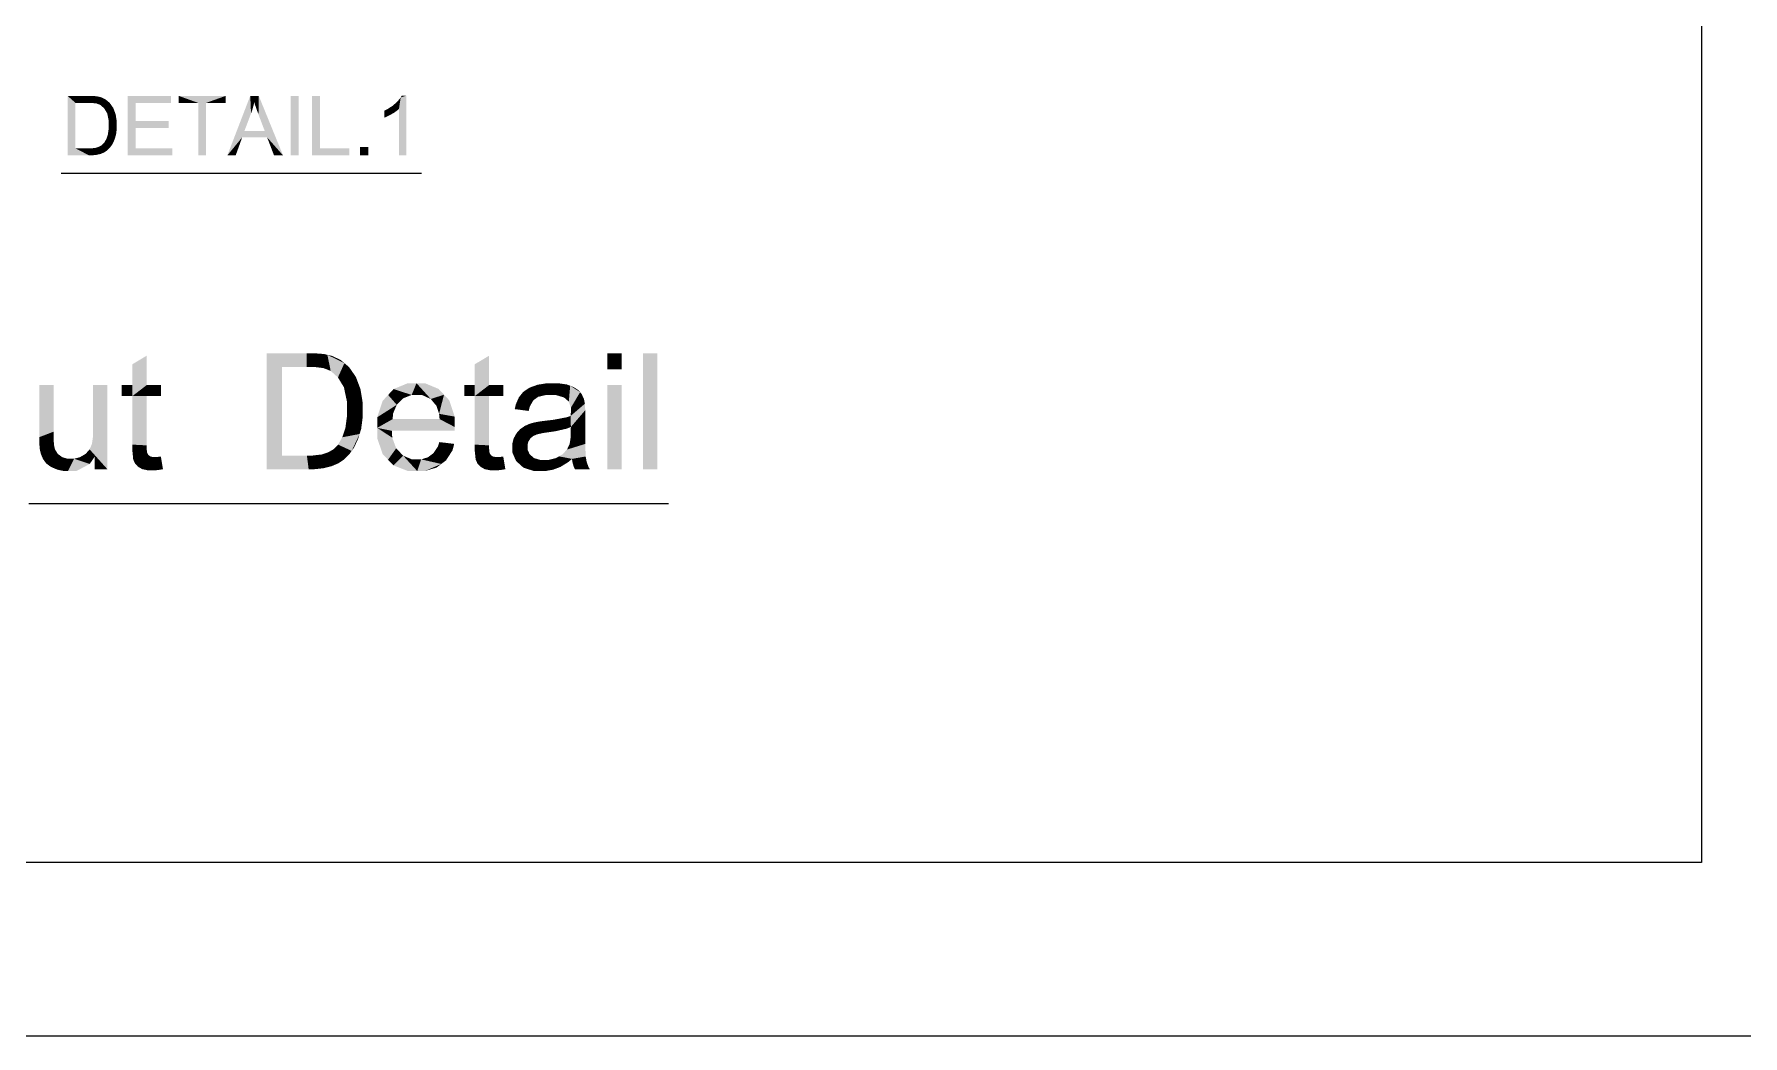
# Model space of a CAD drawing. Header units: millimetres. Extents: x 2 to 579, y 1 to 405.
# Drawn here: x 182.74 to 213.72, y 84.95 to 103.13 of the extents above; entities that cross this region are included whole.
import ezdxf

# ---------------------------------------------------------------- set-up
doc = ezdxf.new("R2010")
doc.units = ezdxf.units.MM
doc.linetypes.add('XKITLINE00', pattern=[0])
doc.layers.add('GraphicObject', color=6, linetype='Continuous', lineweight=0)
doc.layers.add('LinkedObject', color=7, linetype='Continuous', lineweight=0)

# ---------------------------------------------------------------- blocks, each defined once
blk = doc.blocks.new('*A3')
at = {"layer": 'GraphicObject', "color": 3, "linetype": 'XKITLINE00', "lineweight": 0}
blk.add_line((106.14, 84.952), (240.699, 84.952), dxfattribs=at)
blk = doc.blocks.new('*A4')
at = {"layer": 'LinkedObject'}
for points in [[(183.346, 102.007), (183.489, 101.879), (183.346, 100.927)], [(183.716, 101.879), (183.346, 102.007), (183.718, 102.007)], [(183.489, 101.879), (183.346, 102.007), (183.716, 101.879)], [(183.718, 102.007), (183.779, 101.879), (183.716, 101.879)], [(183.781, 102.007), (183.779, 101.879), (183.718, 102.007)], [(183.781, 102.007), (183.872, 101.868), (183.779, 101.879)], [(183.877, 101.999), (183.872, 101.868), (183.781, 102.007)], [(183.91, 101.991), (183.872, 101.868), (183.877, 101.999)], [(183.91, 101.991), (183.901, 101.857), (183.872, 101.868)], [(183.901, 101.857), (183.91, 101.991), (183.94, 101.842)], [(184.035, 101.942), (183.91, 101.991), (183.956, 101.981)], [(184.068, 101.914), (183.91, 101.991), (184.035, 101.942)], [(184.008, 101.781), (183.91, 101.991), (184.068, 101.914)], [(183.94, 101.842), (183.91, 101.991), (184.008, 101.781)], [(184.58, 101.549), (184.437, 100.927), (184.437, 102.007)], [(184.58, 101.549), (184.437, 102.007), (184.58, 101.879)], [(185.218, 101.879), (184.437, 102.007), (185.218, 102.007)], [(184.58, 101.879), (184.437, 102.007), (185.218, 101.879)], [(185.359, 102.007), (185.715, 101.879), (185.359, 101.879)], [(185.857, 101.879), (185.715, 101.879), (185.359, 102.007)], [(185.857, 101.879), (185.359, 102.007), (186.215, 102.007)], [(185.857, 101.879), (186.215, 102.007), (186.215, 101.879)], [(186.658, 102.007), (186.672, 101.687), (186.243, 100.927)], [(186.672, 101.687), (186.658, 102.007), (186.691, 101.738)], [(186.691, 101.738), (186.658, 102.007), (186.72, 101.841)], [(186.72, 101.841), (186.658, 102.007), (186.73, 101.893)], [(186.812, 102.007), (186.73, 101.893), (186.658, 102.007)], [(186.73, 101.893), (186.812, 102.007), (186.743, 101.849)], [(186.743, 101.849), (186.812, 102.007), (186.782, 101.737)], [(186.782, 101.737), (186.812, 102.007), (186.807, 101.669)], [(186.807, 101.669), (186.812, 102.007), (186.92, 101.371)], [(186.92, 101.371), (186.812, 102.007), (186.964, 101.254)], [(186.964, 101.254), (186.812, 102.007), (187.252, 100.927)], [(187.533, 102.007), (187.391, 100.927), (187.391, 102.007)], [(187.533, 100.927), (187.391, 100.927), (187.533, 102.007)], [(187.922, 102.007), (187.78, 100.927), (187.78, 102.007)], [(187.922, 101.054), (187.78, 100.927), (187.922, 102.007)], [(189.385, 101.976), (189.355, 101.772), (189.326, 101.904)], [(189.355, 100.927), (189.385, 101.976), (189.488, 100.927)], [(189.355, 101.772), (189.385, 101.976), (189.355, 100.927)], [(189.488, 102.011), (189.385, 101.976), (189.403, 102.011)], [(189.488, 100.927), (189.385, 101.976), (189.488, 102.011)], [(183.346, 100.927), (183.489, 101.879), (183.489, 101.054)], [(184.068, 101.914), (184.036, 101.735), (184.008, 101.781)], [(184.111, 101.878), (184.036, 101.735), (184.068, 101.914)], [(184.175, 101.786), (184.036, 101.735), (184.111, 101.878)], [(184.036, 101.735), (184.175, 101.786), (184.064, 101.69)], [(184.064, 101.69), (184.175, 101.786), (184.196, 101.729)], [(184.196, 101.729), (184.091, 101.56), (184.064, 101.69)], [(184.217, 101.673), (184.091, 101.56), (184.196, 101.729)], [(184.238, 101.545), (184.091, 101.56), (184.217, 101.673)], [(185.715, 100.927), (185.857, 101.879), (185.857, 100.927)], [(185.715, 101.879), (185.857, 101.879), (185.715, 100.927)], [(186.243, 100.927), (186.672, 101.687), (186.553, 101.371)], [(189.146, 101.766), (189.191, 101.658), (189.091, 101.74)], [(189.091, 101.74), (189.191, 101.658), (189.091, 101.612)], [(189.091, 101.612), (189.191, 101.658), (189.122, 101.623)], [(189.269, 101.703), (189.146, 101.766), (189.243, 101.829)], [(189.191, 101.658), (189.146, 101.766), (189.23, 101.68)], [(189.23, 101.68), (189.146, 101.766), (189.269, 101.703)], [(189.285, 101.867), (189.355, 101.772), (189.243, 101.829)], [(189.243, 101.829), (189.355, 101.772), (189.269, 101.703)], [(189.269, 101.703), (189.355, 101.772), (189.331, 101.749)], [(189.355, 101.772), (189.285, 101.867), (189.326, 101.904)], [(184.21, 101.255), (184.049, 101.224), (184.077, 101.31)], [(184.091, 101.414), (184.238, 101.411), (184.077, 101.31)], [(184.077, 101.31), (184.238, 101.411), (184.21, 101.255)], [(184.238, 101.473), (184.091, 101.56), (184.238, 101.545)], [(184.091, 101.56), (184.238, 101.473), (184.091, 101.475)], [(184.238, 101.473), (184.091, 101.414), (184.091, 101.475)], [(184.238, 101.411), (184.091, 101.414), (184.238, 101.473)], [(184.21, 101.255), (184.238, 101.411), (184.224, 101.302)], [(184.58, 101.421), (184.437, 100.927), (184.58, 101.549)], [(184.58, 101.054), (184.437, 100.927), (184.58, 101.421)], [(185.178, 101.421), (184.58, 101.549), (185.178, 101.549)], [(184.58, 101.421), (184.58, 101.549), (185.178, 101.421)], [(186.512, 101.254), (186.243, 100.927), (186.553, 101.371)], [(186.553, 101.371), (186.964, 101.254), (186.512, 101.254)], [(186.92, 101.371), (186.964, 101.254), (186.553, 101.371)], [(183.489, 101.054), (183.736, 100.927), (183.346, 100.927)], [(183.719, 101.054), (183.736, 100.927), (183.489, 101.054)], [(183.719, 101.054), (183.784, 100.927), (183.736, 100.927)], [(183.773, 101.054), (183.784, 100.927), (183.719, 101.054)], [(183.909, 100.945), (183.773, 101.054), (183.857, 101.064)], [(183.871, 100.936), (183.773, 101.054), (183.909, 100.945)], [(183.784, 100.927), (183.773, 101.054), (183.871, 100.936)], [(183.887, 101.074), (183.909, 100.945), (183.857, 101.064)], [(183.917, 101.084), (183.909, 100.945), (183.887, 101.074)], [(183.909, 100.945), (183.917, 101.084), (183.947, 100.954)], [(184.038, 100.999), (183.917, 101.084), (183.966, 101.112)], [(184.011, 100.981), (183.917, 101.084), (184.038, 100.999)], [(183.947, 100.954), (183.917, 101.084), (184.011, 100.981)], [(183.984, 101.13), (184.064, 101.017), (183.966, 101.112)], [(183.966, 101.112), (184.064, 101.017), (184.038, 100.999)], [(184.136, 101.097), (183.984, 101.13), (184.009, 101.155)], [(184.114, 101.066), (183.984, 101.13), (184.136, 101.097)], [(184.064, 101.017), (183.984, 101.13), (184.114, 101.066)], [(184.049, 101.224), (184.136, 101.097), (184.009, 101.155)], [(184.195, 101.207), (184.049, 101.224), (184.21, 101.255)], [(184.158, 101.128), (184.049, 101.224), (184.195, 101.207)], [(184.136, 101.097), (184.049, 101.224), (184.158, 101.128)], [(184.437, 100.927), (184.58, 101.054), (185.243, 100.927)], [(185.243, 100.927), (184.58, 101.054), (185.243, 101.054)], [(186.243, 100.927), (186.512, 101.254), (186.394, 100.927)], [(186.964, 101.254), (187.252, 100.927), (187.089, 100.927)], [(187.78, 100.927), (187.922, 101.054), (188.454, 100.927)], [(188.454, 100.927), (187.922, 101.054), (188.454, 101.054)], [(188.796, 101.078), (188.645, 100.927), (188.645, 101.078)], [(188.796, 100.927), (188.645, 100.927), (188.796, 101.078)], [(184.78, 97.292), (184.521, 96.759), (184.521, 97.137)], [(184.521, 96.759), (184.78, 97.292), (184.521, 96.559)], [(184.78, 96.759), (184.521, 96.559), (184.78, 97.292)], [(186.957, 97.338), (187.235, 97.09), (186.957, 95.232)], [(187.678, 97.09), (186.957, 97.338), (187.682, 97.338)], [(187.235, 97.09), (186.957, 97.338), (187.678, 97.09)], [(187.682, 97.338), (187.802, 97.09), (187.678, 97.09)], [(187.805, 97.338), (187.802, 97.09), (187.682, 97.338)], [(187.805, 97.338), (187.982, 97.068), (187.802, 97.09)], [(187.992, 97.323), (187.982, 97.068), (187.805, 97.338)], [(188.057, 97.308), (187.982, 97.068), (187.992, 97.323)], [(188.057, 97.308), (188.038, 97.047), (187.982, 97.068)], [(188.038, 97.047), (188.057, 97.308), (188.116, 97.017)], [(188.301, 97.212), (188.057, 97.308), (188.147, 97.287)], [(188.365, 97.157), (188.057, 97.308), (188.301, 97.212)], [(188.248, 96.898), (188.057, 97.308), (188.365, 97.157)], [(188.116, 97.017), (188.057, 97.308), (188.248, 96.898)], [(190.988, 97.292), (190.729, 96.759), (190.729, 97.137)], [(190.729, 96.759), (190.988, 97.292), (190.729, 96.559)], [(190.988, 96.759), (190.729, 96.559), (190.988, 97.292)], [(193.393, 97.338), (193.134, 97.042), (193.134, 97.338)], [(193.393, 97.042), (193.134, 97.042), (193.393, 97.338)], [(194.038, 97.338), (193.779, 95.232), (193.779, 97.338)], [(194.038, 95.232), (193.779, 95.232), (194.038, 97.338)], [(186.957, 95.232), (187.235, 97.09), (187.235, 95.481)], [(188.365, 97.157), (188.302, 96.809), (188.248, 96.898)], [(188.449, 97.087), (188.302, 96.809), (188.365, 97.157)], [(188.573, 96.907), (188.302, 96.809), (188.449, 97.087)], [(183.091, 96.759), (182.832, 95.814), (182.832, 96.759)], [(183.091, 95.913), (182.832, 95.814), (183.091, 96.759)], [(184.068, 96.759), (183.809, 95.942), (183.809, 96.759)], [(184.068, 95.232), (183.809, 95.942), (184.068, 96.759)], [(184.329, 96.759), (184.521, 96.559), (184.329, 96.559)], [(184.521, 96.759), (184.521, 96.559), (184.329, 96.759)], [(184.78, 96.559), (184.521, 96.559), (184.78, 96.759)], [(185.037, 96.559), (184.78, 96.759), (185.037, 96.759)], [(184.78, 96.559), (184.78, 96.759), (185.037, 96.559)], [(188.302, 96.809), (188.573, 96.907), (188.356, 96.72)], [(188.356, 96.72), (188.573, 96.907), (188.614, 96.798)], [(188.614, 96.798), (188.41, 96.466), (188.356, 96.72)], [(188.656, 96.688), (188.41, 96.466), (188.614, 96.798)], [(188.697, 96.438), (188.41, 96.466), (188.656, 96.688)], [(189.257, 96.687), (189.435, 96.521), (189.158, 96.58)], [(189.672, 96.793), (189.257, 96.687), (189.514, 96.793)], [(189.585, 96.58), (189.257, 96.687), (189.672, 96.793)], [(189.435, 96.521), (189.257, 96.687), (189.585, 96.58)], [(189.585, 96.58), (189.672, 96.793), (189.674, 96.58)], [(189.672, 96.793), (189.772, 96.58), (189.674, 96.58)], [(190.074, 96.689), (189.672, 96.793), (189.825, 96.793)], [(190.171, 96.585), (189.672, 96.793), (190.074, 96.689)], [(189.932, 96.506), (189.672, 96.793), (190.171, 96.585)], [(189.772, 96.58), (189.672, 96.793), (189.932, 96.506)], [(190.538, 96.759), (190.729, 96.559), (190.538, 96.559)], [(190.729, 96.759), (190.729, 96.559), (190.538, 96.759)], [(190.988, 96.559), (190.729, 96.559), (190.988, 96.759)], [(191.245, 96.559), (190.988, 96.759), (191.245, 96.759)], [(190.988, 96.559), (190.988, 96.759), (191.245, 96.559)], [(191.721, 96.712), (191.878, 96.546), (191.607, 96.635)], [(191.795, 96.739), (191.878, 96.546), (191.721, 96.712)], [(192.043, 96.793), (191.795, 96.739), (191.87, 96.766)], [(192.013, 96.578), (191.795, 96.739), (192.043, 96.793)], [(191.878, 96.546), (191.795, 96.739), (192.013, 96.578)], [(192.013, 96.578), (192.043, 96.793), (192.104, 96.578)], [(192.104, 96.578), (192.043, 96.793), (192.201, 96.578)], [(192.142, 96.793), (192.201, 96.578), (192.043, 96.793)], [(192.398, 96.77), (192.142, 96.793), (192.239, 96.793)], [(192.459, 96.747), (192.142, 96.793), (192.398, 96.77)], [(192.348, 96.534), (192.142, 96.793), (192.459, 96.747)], [(192.201, 96.578), (192.142, 96.793), (192.348, 96.534)], [(192.348, 96.534), (192.459, 96.747), (192.398, 96.491)], [(192.398, 96.491), (192.459, 96.747), (192.434, 96.459)], [(192.459, 96.747), (192.471, 96.347), (192.434, 96.459)], [(192.639, 96.631), (192.471, 96.347), (192.459, 96.747)], [(192.61, 96.666), (192.459, 96.747), (192.52, 96.724)], [(192.639, 96.631), (192.459, 96.747), (192.61, 96.666)], [(193.393, 96.759), (193.134, 95.232), (193.134, 96.759)], [(193.393, 95.232), (193.134, 95.232), (193.393, 96.759)], [(184.521, 95.679), (184.78, 96.559), (184.78, 95.665)], [(184.521, 96.559), (184.78, 96.559), (184.521, 95.679)], [(188.697, 96.297), (188.41, 96.466), (188.697, 96.438)], [(188.41, 96.466), (188.697, 96.297), (188.41, 96.301)], [(189.158, 96.58), (188.96, 96.175), (189.059, 96.474)], [(189.314, 96.401), (188.96, 96.175), (189.158, 96.58)], [(189.247, 96.242), (188.96, 96.175), (189.314, 96.401)], [(189.158, 96.58), (189.435, 96.521), (189.314, 96.401)], [(189.932, 96.506), (190.171, 96.585), (189.993, 96.431)], [(190.171, 96.585), (190.034, 96.383), (189.993, 96.431)], [(190.034, 96.383), (190.171, 96.585), (190.082, 96.238)], [(190.082, 96.238), (190.171, 96.585), (190.365, 96.187)], [(190.365, 96.187), (190.171, 96.585), (190.268, 96.481)], [(190.729, 95.679), (190.988, 96.559), (190.988, 95.665)], [(190.729, 96.559), (190.988, 96.559), (190.729, 95.679)], [(191.567, 96.585), (191.454, 96.323), (191.528, 96.536)], [(191.791, 96.483), (191.454, 96.323), (191.567, 96.585)], [(191.528, 96.536), (191.454, 96.323), (191.471, 96.405)], [(191.727, 96.37), (191.454, 96.323), (191.791, 96.483)], [(191.454, 96.323), (191.727, 96.37), (191.706, 96.29)], [(191.607, 96.635), (191.878, 96.546), (191.567, 96.585)], [(191.791, 96.483), (191.567, 96.585), (191.835, 96.515)], [(191.835, 96.515), (191.567, 96.585), (191.878, 96.546)], [(192.47, 96.228), (192.726, 96.422), (192.469, 96.201)], [(192.469, 96.201), (192.726, 96.422), (192.471, 95.999)], [(192.471, 96.261), (192.726, 96.422), (192.47, 96.228)], [(192.667, 96.596), (192.471, 96.347), (192.639, 96.631)], [(192.708, 96.508), (192.471, 96.347), (192.667, 96.596)], [(192.719, 96.455), (192.471, 96.347), (192.708, 96.508)], [(192.471, 96.347), (192.719, 96.455), (192.726, 96.422)], [(192.471, 96.347), (192.726, 96.422), (192.471, 96.269)], [(192.471, 96.269), (192.726, 96.422), (192.471, 96.261)], [(192.732, 96.303), (192.471, 95.999), (192.726, 96.422)], [(188.41, 96.182), (188.697, 96.177), (188.383, 95.979)], [(188.383, 95.979), (188.697, 96.177), (188.641, 95.872)], [(188.697, 96.297), (188.41, 96.182), (188.41, 96.301)], [(188.697, 96.177), (188.41, 96.182), (188.697, 96.297)], [(188.641, 95.872), (188.697, 96.177), (188.669, 95.964)], [(188.96, 96.175), (189.247, 96.242), (189.24, 96.142)], [(189.24, 96.142), (188.96, 95.983), (188.96, 96.175)], [(189.24, 96.142), (190.365, 95.999), (188.96, 95.983)], [(190.091, 96.142), (190.365, 95.999), (189.24, 96.142)], [(190.082, 96.238), (190.365, 96.187), (190.091, 96.142)], [(190.365, 95.999), (190.091, 96.142), (190.365, 96.187)], [(191.728, 96.059), (191.79, 95.835), (191.635, 96.017)], [(191.779, 96.073), (191.79, 95.835), (191.728, 96.059)], [(191.817, 96.083), (191.856, 95.864), (191.779, 96.073)], [(191.79, 95.835), (191.779, 96.073), (191.823, 95.85)], [(191.823, 95.85), (191.779, 96.073), (191.856, 95.864)], [(191.932, 96.103), (191.969, 95.89), (191.817, 96.083)], [(191.817, 96.083), (191.969, 95.89), (191.856, 95.864)], [(192.009, 96.112), (192.049, 95.901), (191.932, 96.103)], [(191.932, 96.103), (192.049, 95.901), (191.969, 95.89)], [(192.165, 96.131), (192.189, 95.921), (192.009, 96.112)], [(192.009, 96.112), (192.189, 95.921), (192.049, 95.901)], [(192.396, 96.175), (192.471, 95.999), (192.165, 96.131)], [(192.165, 96.131), (192.471, 95.999), (192.189, 95.921)], [(192.469, 96.201), (192.471, 95.999), (192.396, 96.175)], [(192.732, 96.217), (192.469, 95.904), (192.471, 95.999)], [(192.732, 95.872), (192.469, 95.904), (192.732, 96.217)], [(192.732, 96.217), (192.471, 95.999), (192.732, 96.303)], [(182.832, 95.814), (183.091, 95.913), (183.091, 95.812)], [(182.832, 95.814), (183.091, 95.812), (182.832, 95.731)], [(183.091, 95.812), (182.84, 95.61), (182.832, 95.731)], [(183.099, 95.676), (182.84, 95.61), (183.091, 95.812)], [(183.809, 95.844), (184.068, 95.232), (183.788, 95.695)], [(183.809, 95.942), (184.068, 95.232), (183.809, 95.844)], [(188.25, 95.679), (188.641, 95.872), (188.497, 95.565)], [(188.327, 95.812), (188.641, 95.872), (188.25, 95.679)], [(188.355, 95.895), (188.641, 95.872), (188.327, 95.812)], [(188.641, 95.872), (188.355, 95.895), (188.383, 95.979)], [(188.497, 95.565), (188.641, 95.872), (188.541, 95.626)], [(188.541, 95.626), (188.641, 95.872), (188.613, 95.779)], [(190.365, 95.987), (188.96, 95.983), (190.365, 95.999)], [(190.364, 95.953), (188.96, 95.983), (190.365, 95.987)], [(188.96, 95.983), (189.156, 95.405), (188.96, 95.797)], [(189.233, 95.804), (189.156, 95.405), (188.96, 95.983)], [(189.233, 95.804), (188.96, 95.983), (189.225, 95.93)], [(190.363, 95.93), (188.96, 95.983), (190.364, 95.953)], [(189.225, 95.93), (188.96, 95.983), (190.363, 95.93)], [(188.96, 95.797), (189.156, 95.405), (189.058, 95.508)], [(189.304, 95.612), (189.156, 95.405), (189.233, 95.804)], [(191.46, 95.84), (191.409, 95.635), (191.435, 95.794)], [(191.703, 95.738), (191.409, 95.635), (191.46, 95.84)], [(191.435, 95.794), (191.409, 95.635), (191.409, 95.691)], [(191.685, 95.676), (191.409, 95.635), (191.703, 95.738)], [(191.486, 95.886), (191.721, 95.765), (191.46, 95.84)], [(191.46, 95.84), (191.721, 95.765), (191.703, 95.738)], [(191.552, 95.961), (191.721, 95.765), (191.486, 95.886)], [(191.739, 95.793), (191.552, 95.961), (191.594, 95.989)], [(191.721, 95.765), (191.552, 95.961), (191.739, 95.793)], [(191.635, 96.017), (191.79, 95.835), (191.594, 95.989)], [(191.594, 95.989), (191.79, 95.835), (191.739, 95.793)], [(192.189, 95.921), (192.471, 95.999), (192.4, 95.97)], [(192.449, 95.689), (192.732, 95.872), (192.732, 95.692)], [(192.469, 95.819), (192.732, 95.872), (192.449, 95.689)], [(192.732, 95.872), (192.469, 95.819), (192.469, 95.904)], [(182.84, 95.61), (183.099, 95.676), (182.847, 95.572)], [(182.847, 95.572), (183.099, 95.676), (183.106, 95.64)], [(183.119, 95.589), (182.847, 95.572), (183.106, 95.64)], [(182.847, 95.572), (183.119, 95.589), (182.859, 95.516)], [(182.859, 95.516), (183.119, 95.589), (182.899, 95.42)], [(182.899, 95.42), (183.119, 95.589), (182.927, 95.381)], [(182.927, 95.381), (183.119, 95.589), (183.17, 95.509)], [(182.927, 95.381), (183.17, 95.509), (182.955, 95.341)], [(182.955, 95.341), (183.17, 95.509), (183.042, 95.276)], [(183.042, 95.276), (183.17, 95.509), (183.101, 95.25)], [(183.101, 95.25), (183.17, 95.509), (183.21, 95.48)], [(183.249, 95.451), (183.101, 95.25), (183.21, 95.48)], [(183.101, 95.25), (183.249, 95.451), (183.159, 95.225)], [(183.159, 95.225), (183.249, 95.451), (183.285, 95.199)], [(183.353, 95.199), (183.249, 95.451), (183.347, 95.422)], [(183.285, 95.199), (183.249, 95.451), (183.353, 95.199)], [(183.572, 95.452), (183.747, 95.328), (183.463, 95.422)], [(183.623, 95.482), (183.747, 95.328), (183.572, 95.452)], [(183.673, 95.511), (183.747, 95.328), (183.623, 95.482)], [(183.836, 95.458), (183.673, 95.511), (183.745, 95.593)], [(183.747, 95.328), (183.673, 95.511), (183.836, 95.458)], [(183.767, 95.644), (184.068, 95.232), (183.745, 95.593)], [(183.745, 95.593), (184.068, 95.232), (183.836, 95.458)], [(183.788, 95.695), (184.068, 95.232), (183.767, 95.644)], [(183.836, 95.458), (184.068, 95.232), (183.836, 95.232)], [(184.78, 95.665), (184.521, 95.563), (184.521, 95.679)], [(184.78, 95.61), (184.521, 95.563), (184.78, 95.665)], [(184.78, 95.61), (184.552, 95.373), (184.521, 95.563)], [(184.521, 95.563), (184.552, 95.373), (184.536, 95.41)], [(184.786, 95.539), (184.552, 95.373), (184.78, 95.61)], [(184.793, 95.523), (184.552, 95.373), (184.786, 95.539)], [(184.552, 95.373), (184.793, 95.523), (184.8, 95.507)], [(184.552, 95.373), (184.8, 95.507), (184.568, 95.337)], [(184.568, 95.337), (184.8, 95.507), (184.623, 95.278)], [(184.623, 95.278), (184.8, 95.507), (184.661, 95.256)], [(184.661, 95.256), (184.8, 95.507), (184.822, 95.482)], [(184.822, 95.482), (184.7, 95.234), (184.661, 95.256)], [(184.837, 95.472), (184.7, 95.234), (184.822, 95.482)], [(184.852, 95.463), (184.7, 95.234), (184.837, 95.472)], [(184.7, 95.234), (184.852, 95.463), (184.809, 95.211)], [(184.809, 95.211), (184.852, 95.463), (184.879, 95.211)], [(184.879, 95.211), (184.852, 95.463), (184.896, 95.454)], [(184.896, 95.454), (184.922, 95.211), (184.879, 95.211)], [(184.925, 95.454), (184.922, 95.211), (184.896, 95.454)], [(184.925, 95.454), (185.02, 95.223), (184.922, 95.211)], [(184.946, 95.454), (185.02, 95.223), (184.925, 95.454)], [(185.02, 95.223), (184.946, 95.454), (185.002, 95.458)], [(185.075, 95.234), (185.002, 95.458), (185.037, 95.463)], [(185.02, 95.223), (185.002, 95.458), (185.075, 95.234)], [(187.235, 95.481), (187.717, 95.232), (186.957, 95.232)], [(187.685, 95.481), (187.717, 95.232), (187.235, 95.481)], [(187.685, 95.481), (187.812, 95.232), (187.717, 95.232)], [(187.789, 95.481), (187.812, 95.232), (187.685, 95.481)], [(188.055, 95.268), (187.789, 95.481), (187.953, 95.5)], [(187.981, 95.25), (187.789, 95.481), (188.055, 95.268)], [(187.812, 95.232), (187.789, 95.481), (187.981, 95.25)], [(188.012, 95.52), (188.055, 95.268), (187.953, 95.5)], [(188.071, 95.539), (188.055, 95.268), (188.012, 95.52)], [(188.055, 95.268), (188.071, 95.539), (188.128, 95.286)], [(188.306, 95.374), (188.071, 95.539), (188.166, 95.594)], [(188.254, 95.339), (188.071, 95.539), (188.306, 95.374)], [(188.128, 95.286), (188.071, 95.539), (188.254, 95.339)], [(188.201, 95.629), (188.358, 95.409), (188.166, 95.594)], [(188.166, 95.594), (188.358, 95.409), (188.306, 95.374)], [(188.497, 95.565), (188.201, 95.629), (188.25, 95.679)], [(188.454, 95.504), (188.201, 95.629), (188.497, 95.565)], [(188.358, 95.409), (188.201, 95.629), (188.454, 95.504)], [(189.156, 95.405), (189.304, 95.612), (189.254, 95.302)], [(189.368, 95.545), (189.254, 95.302), (189.304, 95.612)], [(189.431, 95.478), (189.254, 95.302), (189.368, 95.545)], [(189.431, 95.478), (189.686, 95.199), (189.254, 95.302)], [(189.591, 95.411), (189.686, 95.199), (189.431, 95.478)], [(189.879, 95.449), (190.122, 95.328), (189.757, 95.411)], [(189.929, 95.486), (190.208, 95.393), (189.879, 95.449)], [(190.122, 95.328), (189.879, 95.449), (190.208, 95.393)], [(189.979, 95.524), (190.208, 95.393), (189.929, 95.486)], [(189.979, 95.524), (190.356, 95.692), (190.208, 95.393)], [(190.059, 95.643), (190.356, 95.692), (189.979, 95.524)], [(190.356, 95.692), (190.059, 95.643), (190.088, 95.725)], [(190.208, 95.393), (190.356, 95.692), (190.325, 95.574)], [(190.988, 95.665), (190.729, 95.563), (190.729, 95.679)], [(190.988, 95.61), (190.729, 95.563), (190.988, 95.665)], [(190.988, 95.61), (190.761, 95.373), (190.729, 95.563)], [(190.729, 95.563), (190.761, 95.373), (190.745, 95.41)], [(190.995, 95.539), (190.761, 95.373), (190.988, 95.61)], [(191.002, 95.523), (190.761, 95.373), (190.995, 95.539)], [(190.761, 95.373), (191.002, 95.523), (191.008, 95.507)], [(190.761, 95.373), (191.008, 95.507), (190.777, 95.337)], [(190.777, 95.337), (191.008, 95.507), (190.831, 95.278)], [(190.831, 95.278), (191.008, 95.507), (190.87, 95.256)], [(190.87, 95.256), (191.008, 95.507), (191.03, 95.482)], [(191.03, 95.482), (190.909, 95.234), (190.87, 95.256)], [(191.046, 95.472), (190.909, 95.234), (191.03, 95.482)], [(191.061, 95.463), (190.909, 95.234), (191.046, 95.472)], [(190.909, 95.234), (191.061, 95.463), (191.018, 95.211)], [(191.018, 95.211), (191.061, 95.463), (191.088, 95.211)], [(191.088, 95.211), (191.061, 95.463), (191.105, 95.454)], [(191.105, 95.454), (191.131, 95.211), (191.088, 95.211)], [(191.133, 95.454), (191.131, 95.211), (191.105, 95.454)], [(191.133, 95.454), (191.229, 95.223), (191.131, 95.211)], [(191.154, 95.454), (191.229, 95.223), (191.133, 95.454)], [(191.229, 95.223), (191.154, 95.454), (191.21, 95.458)], [(191.283, 95.234), (191.21, 95.458), (191.245, 95.463)], [(191.229, 95.223), (191.21, 95.458), (191.283, 95.234)], [(191.409, 95.635), (191.685, 95.676), (191.685, 95.642)], [(191.685, 95.591), (191.409, 95.635), (191.685, 95.642)], [(191.409, 95.635), (191.685, 95.591), (191.409, 95.54)], [(191.409, 95.54), (191.685, 95.591), (191.477, 95.383)], [(191.477, 95.383), (191.685, 95.591), (191.544, 95.322)], [(191.544, 95.322), (191.685, 95.591), (191.724, 95.504)], [(191.724, 95.504), (191.612, 95.26), (191.544, 95.322)], [(191.763, 95.47), (191.612, 95.26), (191.724, 95.504)], [(191.802, 95.435), (191.612, 95.26), (191.763, 95.47)], [(191.612, 95.26), (191.802, 95.435), (191.805, 95.199)], [(191.93, 95.199), (191.802, 95.435), (191.917, 95.401)], [(191.805, 95.199), (191.802, 95.435), (191.93, 95.199)], [(192.215, 95.249), (192.067, 95.401), (192.199, 95.434)], [(192.492, 95.42), (192.199, 95.434), (192.257, 95.466)], [(192.42, 95.359), (192.199, 95.434), (192.492, 95.42)], [(192.281, 95.274), (192.199, 95.434), (192.42, 95.359)], [(192.215, 95.249), (192.199, 95.434), (192.281, 95.274)], [(192.315, 95.499), (192.74, 95.464), (192.257, 95.466)], [(192.74, 95.464), (192.492, 95.42), (192.257, 95.466)], [(192.315, 95.499), (192.732, 95.692), (192.74, 95.464)], [(192.401, 95.589), (192.732, 95.692), (192.315, 95.499)], [(192.428, 95.645), (192.732, 95.692), (192.401, 95.589)], [(192.732, 95.692), (192.428, 95.645), (192.449, 95.689)], [(192.492, 95.42), (192.74, 95.464), (192.498, 95.366)], [(192.498, 95.366), (192.74, 95.464), (192.749, 95.416)], [(183.405, 95.422), (183.353, 95.199), (183.347, 95.422)], [(183.463, 95.422), (183.747, 95.328), (183.353, 95.199)], [(183.463, 95.422), (183.353, 95.199), (183.405, 95.422)], [(183.353, 95.199), (183.747, 95.328), (183.505, 95.199)], [(189.254, 95.302), (189.686, 95.199), (189.519, 95.199)], [(189.686, 95.411), (189.686, 95.199), (189.591, 95.411)], [(189.757, 95.411), (190.122, 95.328), (189.686, 95.199)], [(189.757, 95.411), (189.686, 95.199), (189.686, 95.411)], [(189.686, 95.199), (190.122, 95.328), (189.819, 95.199)], [(189.819, 95.199), (190.122, 95.328), (190.037, 95.263)], [(191.917, 95.401), (192.006, 95.199), (191.93, 95.199)], [(191.992, 95.401), (192.006, 95.199), (191.917, 95.401)], [(192.067, 95.401), (192.006, 95.199), (191.992, 95.401)], [(192.006, 95.199), (192.067, 95.401), (192.149, 95.224)], [(192.149, 95.224), (192.067, 95.401), (192.215, 95.249)], [(192.749, 95.416), (192.524, 95.273), (192.498, 95.366)], [(192.757, 95.368), (192.524, 95.273), (192.749, 95.416)], [(192.757, 95.368), (192.545, 95.232), (192.524, 95.273)], [(192.79, 95.276), (192.545, 95.232), (192.757, 95.368)], [(192.545, 95.232), (192.79, 95.276), (192.814, 95.232)]]:
    blk.add_hatch(color=7, dxfattribs=at).paths.add_polyline_path(points, flags=17)
at = {"layer": 'LinkedObject', "color": 2, "linetype": 'XKITLINE00', "lineweight": 0}
for p, q in [((212.972, 159.587), (212.972, 88.095)), ((212.972, 88.095), (128.82, 88.095))]:
    blk.add_line(p, q, dxfattribs=at)
at = {"layer": 'LinkedObject', "color": 7, "linetype": 'XKITLINE00', "lineweight": 0}
for p, q in [((183.23, 100.607), (184.318, 100.607)), ((184.318, 100.607), (185.324, 100.607)), ((185.324, 100.607), (186.245, 100.607)), ((186.245, 100.607), (187.25, 100.607)), ((187.25, 100.607), (187.669, 100.607)), ((187.669, 100.607), (188.508, 100.607)), ((188.508, 100.607), (188.927, 100.607)), ((188.927, 100.607), (189.765, 100.607)), ((182.644, 94.609), (184.278, 94.609)), ((184.278, 94.609), (185.096, 94.609)), ((185.096, 94.609), (185.913, 94.609)), ((185.913, 94.609), (186.73, 94.609)), ((186.73, 94.609), (188.853, 94.609)), ((188.853, 94.609), (190.487, 94.609)), ((190.487, 94.609), (191.304, 94.609)), ((191.304, 94.609), (192.938, 94.609)), ((192.938, 94.609), (193.591, 94.609)), ((193.591, 94.609), (194.244, 94.609))]:
    blk.add_line(p, q, dxfattribs=at)

msp = doc.modelspace()

# ---------------------------------------------------------------- block references
at = {"lineweight": 0}
for name in ['*A3', '*A4']:
    msp.add_blockref(name, (0, 0), dxfattribs=at)

doc.saveas('drawing.dxf')
